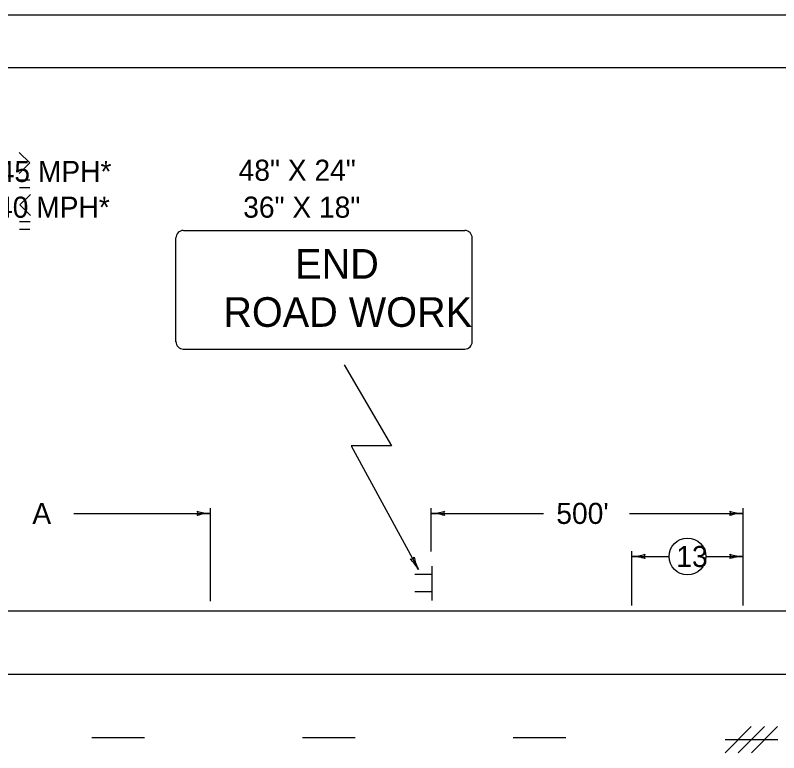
# Model space of a CAD drawing. Extents: x 1000 to 1036.3, y 1000 to 1022.
# Drawn here: x 1019.07 to 1026.32, y 1015 to 1022 of the extents above; entities that cross this region are included whole.
import ezdxf

# ---------------------------------------------------------------- set-up
doc = ezdxf.new("R2010")
doc.units = 0
doc.layers.add('Level 1', color=7, linetype='Continuous')

msp = doc.modelspace()

# ---------------------------------------------------------------- linework, layer by layer
at = {"layer": 'Level 1'}
for p, q in [((1036, 1022), (1000, 1022)), ((1035.5, 1021.5), (1007, 1021.5)), ((1019.2123, 1020.6001), (1019.112, 1020.6981)), ((1019.1108, 1020.4986), (1019.2123, 1020.6001)), ((1019.1131, 1020.4394), (1019.2121, 1020.4394)), ((1019.1143, 1020.3672), (1019.2121, 1020.3672)), ((1019.117, 1020.2015), (1019.2173, 1020.2994)), ((1019.2185, 1020.1), (1019.117, 1020.2015)), ((1019.1156, 1020.045), (1019.2158, 1020.045)), ((1019.1132, 1019.9716), (1019.2134, 1019.9716)), ((1020.6693, 1019.9586), (1023.3411, 1019.9586)), ((1020.5989, 1018.9038), (1020.5989, 1019.8883)), ((1023.4114, 1018.9038), (1023.4114, 1019.8883)), ((1020.6693, 1018.8336), (1023.3411, 1018.8336)), ((1020.9263, 1016.4427), (1020.9263, 1017.325)), ((1023.0227, 1016.9142), (1023.0227, 1017.325)), ((1025.9832, 1016.4), (1025.9832, 1017.325)), ((1019.6304, 1017.275), (1020.9263, 1017.275)), ((1024.9263, 1016.4), (1024.9263, 1016.9163)), ((1024.9263, 1016.8663), (1025.2798, 1016.8663)), ((1025.6298, 1016.8663), (1025.9832, 1016.8663)), ((1023.0292, 1016.775), (1023.0292, 1016.45)), ((1023.0292, 1016.6938), (1022.8667, 1016.6938)), ((1023.0292, 1016.5313), (1022.8667, 1016.5313)), ((1007.25, 1016.35), (1035.25, 1016.35)), ((1007.25, 1015.75), (1035.25, 1015.75)), ((1025.8112, 1015.0046), (1026.0599, 1015.2533)), ((1025.9362, 1015.0046), (1026.1849, 1015.2533)), ((1026.0612, 1015.0046), (1026.3099, 1015.2533)), ((1019.801, 1015.15), (1020.301, 1015.15)), ((1021.801, 1015.15), (1022.301, 1015.15)), ((1023.801, 1015.15), (1024.301, 1015.15)), ((1025.8112, 1015.1296), (1026.3112, 1015.1296))]:
    msp.add_line(p, q, dxfattribs=at)
for points in [[(1022.1975, 1018.6856), (1022.6456, 1017.9166), (1022.2615, 1017.9166), (1022.9016, 1016.7417)], [(1023.0227, 1017.275), (1024.0872, 1017.275)], [(1024.9043, 1017.275), (1025.9832, 1017.275)]]:
    msp.add_lwpolyline(points, dxfattribs=at)
msp.add_circle((1025.4548, 1016.8663), 0.175, dxfattribs=at)
for centre, radius, start, end in [((1020.6692, 1019.8883), 0.0703, 90, 180), ((1023.3411, 1019.8883), 0.0703, 0, 90), ((1020.6692, 1018.9039), 0.0703, 180, 270), ((1023.3411, 1018.9039), 0.0703, 270, 0), ((1020.7778, 1017.275), 0.0312, 318.7746, 40.89129), ((1020.9263, 1017.6656), 0.3906, 251.34716, 269.99389), ((1023.0227, 1017.6656), 0.3906, 270, 288.66878), ((1023.1712, 1017.275), 0.0312, 138.7746, 220.89129), ((1025.8346, 1017.275), 0.0312, 318.7746, 40.89129), ((1025.9832, 1017.6656), 0.3906, 251.34716, 269.99389), ((1020.9263, 1016.8844), 0.3906, 90, 108.66878), ((1020.9263, 1016.8844), 0.3906, 89.98778, 90), ((1023.0227, 1017.6656), 0.3906, 269.98778, 270), ((1023.0227, 1016.8844), 0.3906, 71.34716, 89.99389), ((1025.9832, 1016.8844), 0.3906, 90, 108.66878), ((1025.9832, 1016.8844), 0.3906, 89.98778, 90), ((1022.8306, 1016.8721), 0.0312, 257.35572, 339.47242), ((1023.2446, 1016.9285), 0.3906, 189.92828, 208.57501), ((1024.9263, 1017.2569), 0.3906, 269.98778, 270), ((1024.9263, 1017.2569), 0.3906, 270, 288.66878), ((1024.9263, 1016.4756), 0.3906, 71.34716, 89.99389), ((1025.0749, 1016.8662), 0.0313, 138.7746, 220.89129), ((1025.8346, 1016.8663), 0.0313, 318.7746, 40.89129), ((1025.9832, 1016.4756), 0.3906, 90, 108.66878), ((1025.9832, 1017.2569), 0.3906, 251.34716, 269.99389), ((1025.9832, 1016.4756), 0.3906, 89.98778, 90), ((1022.5586, 1016.5548), 0.3906, 28.58112, 47.24991), ((1022.5586, 1016.5548), 0.3906, 28.5689, 28.58113)]:
    msp.add_arc(centre, radius, start, end, dxfattribs=at)

# ---------------------------------------------------------------- texts
for s, height, p in [('48" X 24"', 0.2, (1021.1944, 1020.4299)), ('SP. LT.   45 MPH*', 0.2, (1017.8019, 1020.4187)), ('SP. LT.   40 MPH*', 0.2, (1017.7862, 1020.0793)), ('36" X 18"', 0.2, (1021.2377, 1020.0799)), ('END', 0.28125, (1021.7311, 1019.5015)), ('ROAD WORK', 0.28125, (1021.0488, 1019.0445)), ('A', 0.2, (1019.236, 1017.175)), ("500'", 0.2, (1024.2101, 1017.175)), ('13', 0.2, (1025.3493, 1016.7663))]:
    msp.add_text(s, height=height, dxfattribs=at).set_placement(p)

doc.saveas('drawing.dxf')
